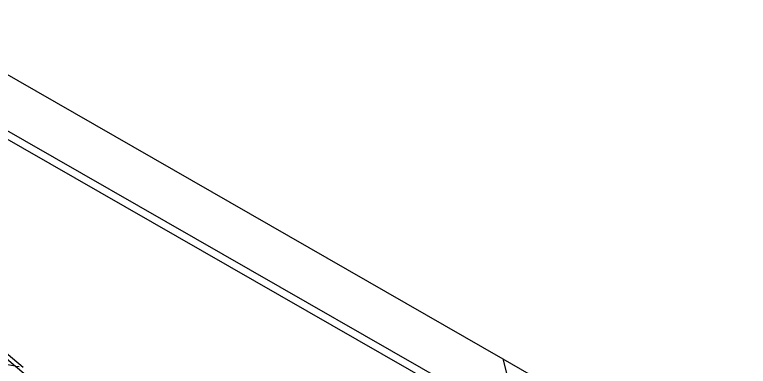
# Model space of a CAD drawing. Extents: x -61 to 68, y -78 to 75.
# Drawn here: x 21.84 to 68.42, y 42.78 to 65.11 of the extents above; entities that cross this region are included whole.
import ezdxf

# ---------------------------------------------------------------- set-up
doc = ezdxf.new("R2010")
doc.units = 0
doc.header["$MEASUREMENT"] = 0
doc.layers.get('0').update_dxf_attribs({"linetype": 'CONTINUOUS'})

msp = doc.modelspace()

# ---------------------------------------------------------------- linework, layer by layer
for p, q in [((53.904, 39.1), (8.501, 65.115)), ((8.428, 64.623), (53.285, 38.926)), ((15.563, 64.635), (52.838, 43.253)), ((11.44, 51.943), (22.378, 42.722)), ((12.206, 50.964), (21.887, 42.796)), ((21.887, 42.796), (19.695, 43.129)), ((52.838, 43.253), (68.422, 34.313)), ((52.838, 43.253), (53.904, 39.1)), ((21.887, 42.796), (23.277, 41.623)), ((21.887, 42.796), (22.133, 42.759))]:
    msp.add_line(p, q)

doc.saveas('drawing.dxf')
